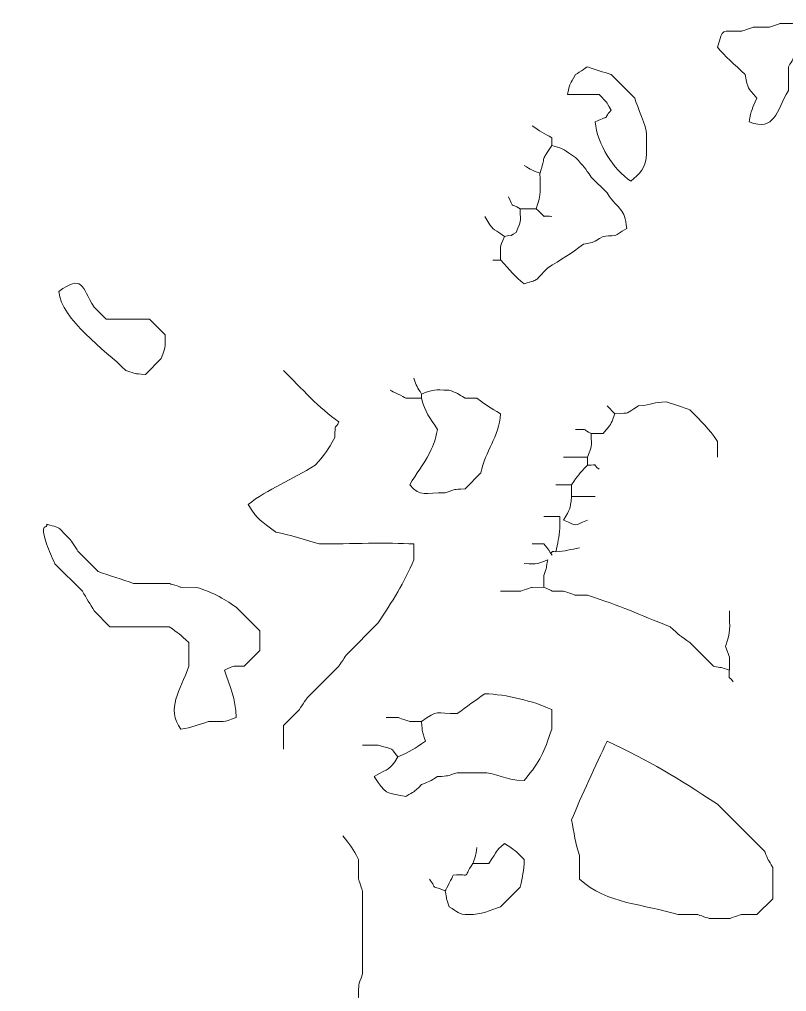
# Model space of a CAD drawing. Header units: millimetres. Extents: x -206 to 205, y -140 to 141.
# Drawn here: x -80.29 to -50.44, y -1.44 to 36.39 of the extents above; entities that cross this region are included whole.
import ezdxf

# ---------------------------------------------------------------- set-up
doc = ezdxf.new("R2010")
doc.units = ezdxf.units.MM
doc.header["$MEASUREMENT"] = 0
doc.layers.add('svg2', color=7, linetype='Continuous')

msp = doc.modelspace()

# ---------------------------------------------------------------- linework, layer by layer
at = {"layer": 'svg2', "lineweight": 9}
for points, knots in [([(-50.0617, 35.158), (-50.1803, 34.8255), (-50.1967, 34.8342), (-50.3685, 34.5442), (-50.3685, 34.5442), (-50.3685, 34.5442), (-50.3685, 33.6235), (-50.3685, 33.6235), (-50.3685, 33.6235), (-50.8591, 32.8029), (-50.8801, 32.0208), (-51.9032, 32.3958), (-51.9032, 32.3958), (-51.8132, 32.8679), (-51.7891, 32.9017), (-51.5962, 33.3161), (-51.5962, 33.3161), (-51.9927, 33.8188), (-51.9241, 33.6107), (-52.0556, 34.2373), (-52.0556, 34.2373), (-52.4674, 34.6485), (-52.8531, 34.9431), (-53.1298, 35.3114), (-53.1298, 35.3114), (-52.9031, 36.0834), (-53.0209, 35.908), (-52.2096, 35.9248), (-52.2096, 35.9248), (-52.2009, 35.9289), (-51.7753, 36.0691), (-51.7492, 36.0788), (-51.7492, 36.0788), (-51.7492, 36.0788), (-51.1359, 36.0788), (-51.1359, 36.0788), (-51.1359, 36.0788), (-51.1266, 36.0824), (-50.701, 36.2231), (-50.6749, 36.2322), (-50.6749, 36.2322), (-50.6749, 36.2322), (-50.2145, 36.2322), (-50.2145, 36.2322), (-50.2145, 36.2322), (-50.2054, 36.2354), (-49.7798, 36.376), (-49.7537, 36.3852), (-49.7537, 36.3852), (-49.3015, 36.2906), (-49.2913, 36.3765), (-49.1404, 36.3852), (-49.1404, 36.3852), (-49.3292, 35.7295), (-49.5271, 35.7034), (-50.0617, 35.158)], [0, 0, 0, 0, 0.0666667, 0.0666667, 0.0666667, 0.0666667, 0.1333333, 0.1333333, 0.1333333, 0.1333333, 0.2, 0.2, 0.2, 0.2, 0.2666667, 0.2666667, 0.2666667, 0.2666667, 0.3333333, 0.3333333, 0.3333333, 0.3333333, 0.4, 0.4, 0.4, 0.4, 0.4666667, 0.4666667, 0.4666667, 0.4666667, 0.5333333, 0.5333333, 0.5333333, 0.5333333, 0.6, 0.6, 0.6, 0.6, 0.6666667, 0.6666667, 0.6666667, 0.6666667, 0.7333333, 0.7333333, 0.7333333, 0.7333333, 0.8, 0.8, 0.8, 0.8, 0.8666667, 0.8666667, 0.8666667, 0.8666667, 1, 1, 1, 1]), ([(-58.6547, 34.2368), (-58.6367, 34.2461), (-58.2198, 34.5274), (-58.1943, 34.5442), (-58.1943, 34.5442), (-57.8874, 34.438), (-57.5805, 34.3433), (-57.273, 34.2368), (-57.273, 34.2368), (-57.273, 34.2368), (-56.3528, 33.3161), (-56.3528, 33.3161), (-56.3528, 33.3161), (-56.2439, 33.002), (-55.8924, 32.1928), (-55.8924, 31.935), (-55.8924, 31.935), (-55.8924, 31.935), (-55.8924, 31.1678), (-55.8924, 31.1678), (-55.8924, 31.1678), (-55.8924, 30.6255), (-56.1758, 30.3498), (-56.5068, 30.0935), (-56.5068, 30.0935), (-57.1712, 30.534), (-57.8224, 31.5529), (-57.8874, 32.3953), (-57.8874, 32.3953), (-57.2199, 32.713), (-57.6455, 32.4087), (-57.273, 32.8563), (-57.273, 32.8563), (-57.5017, 33.2584), (-57.3867, 33.0941), (-57.7334, 33.4697), (-57.7334, 33.4697), (-57.7334, 33.4697), (-58.9617, 33.4697), (-58.9617, 33.4697), (-58.9617, 33.4697), (-58.8506, 34.044), (-58.8747, 33.7781), (-58.6547, 34.2368)], [0, 0, 0, 0, 0.0833333, 0.0833333, 0.0833333, 0.0833333, 0.1666667, 0.1666667, 0.1666667, 0.1666667, 0.25, 0.25, 0.25, 0.25, 0.3333333, 0.3333333, 0.3333333, 0.3333333, 0.4166667, 0.4166667, 0.4166667, 0.4166667, 0.5, 0.5, 0.5, 0.5, 0.5833333, 0.5833333, 0.5833333, 0.5833333, 0.6666667, 0.6666667, 0.6666667, 0.6666667, 0.75, 0.75, 0.75, 0.75, 0.8333333, 0.8333333, 0.8333333, 0.8333333, 1, 1, 1, 1]), ([(-60.3441, 32.2422), (-60.0654, 32.056), (-59.8665, 31.9338), (-59.5769, 31.7819), (-59.5769, 31.7819), (-59.5769, 31.7819), (-59.5769, 31.4749), (-59.5769, 31.4749), (-59.5769, 31.4749), (-59.0244, 31.3281), (-59.1374, 31.3292), (-58.6556, 31.0145), (-58.6556, 31.0145), (-58.3231, 30.6539), (-58.2929, 30.6197), (-58.0422, 30.2473), (-58.0422, 30.2473), (-58.0422, 30.2473), (-57.428, 29.633), (-57.428, 29.633), (-57.428, 29.633), (-56.9573, 28.9372), (-56.7414, 29.0682), (-56.6607, 28.2523), (-56.6607, 28.2523), (-57.257, 27.908), (-56.9021, 27.9971), (-57.5818, 27.9454), (-57.5818, 27.9454), (-58.0434, 27.6727), (-57.8423, 27.7449), (-58.3492, 27.6385), (-58.3492, 27.6385), (-58.8106, 27.2738), (-59.2444, 27.0354), (-59.7299, 26.7177), (-59.7299, 26.7177), (-60.2751, 26.1837), (-59.9942, 26.2926), (-60.6511, 26.1034), (-60.6511, 26.1034), (-61.0137, 26.3776), (-61.1804, 26.6246), (-61.5708, 27.0247)], [0, 0, 0, 0, 0.0833333, 0.0833333, 0.0833333, 0.0833333, 0.1666667, 0.1666667, 0.1666667, 0.1666667, 0.25, 0.25, 0.25, 0.25, 0.3333333, 0.3333333, 0.3333333, 0.3333333, 0.4166667, 0.4166667, 0.4166667, 0.4166667, 0.5, 0.5, 0.5, 0.5, 0.5833333, 0.5833333, 0.5833333, 0.5833333, 0.6666667, 0.6666667, 0.6666667, 0.6666667, 0.75, 0.75, 0.75, 0.75, 0.8333333, 0.8333333, 0.8333333, 0.8333333, 1, 1, 1, 1]), ([(-59.5749, 31.4749), (-60.0122, 30.8621), (-59.8086, 31.1015), (-60.0352, 30.4003), (-60.0352, 30.4003), (-60.356, 30.5173), (-60.3641, 30.526), (-60.65, 30.7077)], [0, 0, 0, 0, 0.3333333, 0.3333333, 0.3333333, 0.3333333, 1, 1, 1, 1]), ([(-61.2643, 29.4798), (-61.0346, 29.0363), (-61.2485, 29.2502), (-60.8039, 29.0199), (-60.8039, 29.0199), (-60.8039, 28.3887), (-60.7539, 28.6235), (-60.9574, 28.0991), (-60.9574, 28.0991), (-61.3911, 27.8624), (-60.8295, 28.0684), (-61.4182, 27.9452), (-61.4182, 27.9452), (-61.9748, 28.3217), (-61.8187, 28.1263), (-62.1856, 28.7129)], [0, 0, 0, 0, 0.2, 0.2, 0.2, 0.2, 0.4, 0.4, 0.4, 0.4, 0.6, 0.6, 0.6, 0.6, 1, 1, 1, 1]), ([(-59.5749, 28.7129), (-60.1401, 28.8009), (-59.6317, 28.5494), (-60.1892, 29.0195), (-60.1892, 29.0195), (-60.1892, 29.0195), (-60.8026, 29.0199), (-60.8026, 29.0199)], [0, 0, 0, 0, 0.3333333, 0.3333333, 0.3333333, 0.3333333, 1, 1, 1, 1]), ([(-61.4171, 27.9452), (-61.6207, 27.4204), (-61.5701, 27.6557), (-61.5701, 27.0244), (-61.5701, 27.0244), (-61.5701, 27.0244), (-61.8764, 27.0244), (-61.8764, 27.0244)], [0, 0, 0, 0, 0.3333333, 0.3333333, 0.3333333, 0.3333333, 1, 1, 1, 1]), ([(-78.7591, 25.7971), (-77.8241, 26.4633), (-77.8757, 26.0156), (-77.3775, 25.1833), (-77.3775, 25.1833), (-77.3775, 25.1833), (-76.9176, 24.7225), (-76.9176, 24.7225), (-76.9176, 24.7225), (-76.9176, 24.7225), (-75.2296, 24.7225), (-75.2296, 24.7225), (-75.2296, 24.7225), (-75.2296, 24.7225), (-74.6147, 24.1086), (-74.6147, 24.1086), (-74.6147, 24.1086), (-74.628, 23.5055), (-74.5928, 23.7296), (-74.7687, 23.1878), (-74.7687, 23.1878), (-74.7687, 23.1878), (-75.382, 22.5741), (-75.382, 22.5741), (-75.382, 22.5741), (-75.91, 22.6155), (-75.6588, 22.5684), (-76.1494, 22.7281), (-76.1494, 22.7281), (-76.953, 23.5306), (-78.6502, 24.6908), (-78.7591, 25.7971)], [0, 0, 0, 0, 0.1111111, 0.1111111, 0.1111111, 0.1111111, 0.2222222, 0.2222222, 0.2222222, 0.2222222, 0.3333333, 0.3333333, 0.3333333, 0.3333333, 0.4444444, 0.4444444, 0.4444444, 0.4444444, 0.5555556, 0.5555556, 0.5555556, 0.5555556, 0.6666667, 0.6666667, 0.6666667, 0.6666667, 0.7777778, 0.7777778, 0.7777778, 0.7777778, 1, 1, 1, 1]), ([(-64.9478, 22.4208), (-64.8308, 22.1001), (-64.8221, 22.0919), (-64.64, 21.8074), (-64.64, 21.8074), (-64.64, 21.8074), (-64.64, 21.6535), (-64.64, 21.6535), (-64.64, 21.6535), (-64.64, 21.6535), (-65.2548, 21.6535), (-65.2548, 21.6535), (-65.2548, 21.6535), (-65.3525, 21.7093), (-65.7623, 21.9046), (-65.8682, 21.9604)], [0, 0, 0, 0, 0.2, 0.2, 0.2, 0.2, 0.4, 0.4, 0.4, 0.4, 0.6, 0.6, 0.6, 0.6, 1, 1, 1, 1]), ([(-64.6391, 21.8073), (-64.0765, 22.0258), (-64.2136, 21.9603), (-63.565, 21.9603), (-63.565, 21.9603), (-63.2325, 21.8407), (-63.2418, 21.8243), (-62.9516, 21.6535), (-62.9516, 21.6535), (-62.9516, 21.6535), (-62.4912, 21.6535), (-62.4912, 21.6535), (-62.4912, 21.6535), (-62.0944, 21.3408), (-61.9788, 21.2841), (-61.5711, 21.0395), (-61.5711, 21.0395), (-61.6411, 20.123), (-62.1557, 19.6017), (-62.3373, 18.7377), (-62.3373, 18.7377), (-62.3373, 18.7377), (-62.9516, 18.1239), (-62.9516, 18.1239), (-62.9516, 18.1239), (-63.478, 18.0824), (-63.2284, 18.1295), (-63.719, 17.9705), (-63.719, 17.9705), (-64.5124, 17.9705), (-64.676, 17.7843), (-65.0995, 18.2779), (-65.0995, 18.2779), (-64.8402, 18.7178), (-64.5784, 19.0462), (-64.3323, 19.505), (-64.3323, 19.505), (-64.1395, 19.9198), (-64.115, 19.953), (-64.0259, 20.4257), (-64.0259, 20.4257), (-64.3196, 20.9234), (-64.5154, 21.0652), (-64.6391, 21.6535)], [0, 0, 0, 0, 0.0833333, 0.0833333, 0.0833333, 0.0833333, 0.1666667, 0.1666667, 0.1666667, 0.1666667, 0.25, 0.25, 0.25, 0.25, 0.3333333, 0.3333333, 0.3333333, 0.3333333, 0.4166667, 0.4166667, 0.4166667, 0.4166667, 0.5, 0.5, 0.5, 0.5, 0.5833333, 0.5833333, 0.5833333, 0.5833333, 0.6666667, 0.6666667, 0.6666667, 0.6666667, 0.75, 0.75, 0.75, 0.75, 0.8333333, 0.8333333, 0.8333333, 0.8333333, 1, 1, 1, 1]), ([(-79.2198, 16.743), (-78.5635, 16.5542), (-78.8443, 16.6633), (-78.2984, 16.1292), (-78.2984, 16.1292), (-78.2877, 16.1113), (-78.008, 15.6944), (-77.992, 15.6683), (-77.992, 15.6683), (-77.992, 15.6683), (-77.2248, 14.9011), (-77.2248, 14.9011), (-77.2248, 14.9011), (-76.7649, 14.7425), (-76.3025, 14.5998), (-75.8427, 14.4412), (-75.8427, 14.4412), (-75.8427, 14.4412), (-74.462, 14.4412), (-74.462, 14.4412), (-74.462, 14.4412), (-74.4533, 14.4371), (-74.0277, 14.2969), (-74.0016, 14.2877), (-74.0016, 14.2877), (-74.0016, 14.2877), (-73.3883, 14.2872), (-73.3883, 14.2872), (-73.3883, 14.2872), (-73.0645, 14.1803), (-72.9223, 14.1214), (-72.6211, 13.9808), (-72.6211, 13.9808), (-72.3259, 13.8264), (-72.1351, 13.7051), (-71.8538, 13.52), (-71.8538, 13.52), (-71.8538, 13.52), (-70.9324, 12.5992), (-70.9324, 12.5992), (-70.9324, 12.5992), (-70.9324, 12.5992), (-70.9324, 11.8319), (-70.9324, 11.8319), (-70.9324, 11.8319), (-70.9324, 11.8319), (-71.5458, 11.2185), (-71.5458, 11.2185), (-71.5458, 11.2185), (-72.1632, 11.2181), (-71.8497, 11.2446), (-72.3141, 11.0645), (-72.3141, 11.0645), (-72.0855, 10.4046), (-71.8696, 9.9724), (-71.8538, 9.2236), (-71.8538, 9.2236), (-72.4159, 9.0047), (-72.2793, 9.0696), (-72.9275, 9.0701), (-72.9275, 9.0701), (-73.331, 8.9304), (-73.5668, 8.8456), (-74.0016, 8.7627), (-74.0016, 8.7627), (-74.5929, 9.5924), (-74.0324, 10.2421), (-73.6947, 11.2181), (-73.6947, 11.2181), (-73.6947, 11.2181), (-73.6947, 12.1388), (-73.6947, 12.1388), (-73.6947, 12.1388), (-74.0553, 12.4713), (-74.0897, 12.5015), (-74.462, 12.7526), (-74.462, 12.7526), (-74.462, 12.7526), (-76.7639, 12.7526), (-76.7639, 12.7526), (-76.7639, 12.7526), (-76.7639, 12.7526), (-77.3772, 13.3664), (-77.3772, 13.3664), (-77.3772, 13.3664), (-77.5353, 13.6329), (-77.679, 13.8687), (-77.838, 14.1338), (-77.838, 14.1338), (-77.838, 14.1338), (-78.9118, 15.2079), (-78.9118, 15.2079), (-78.9118, 15.2079), (-79.0186, 15.4734), (-79.139, 15.7114), (-79.2269, 15.9757), (-79.2269, 15.9757), (-79.5174, 16.8484), (-79.1937, 16.5389), (-79.2198, 16.743)], [0, 0, 0, 0, 0.0384615, 0.0384615, 0.0384615, 0.0384615, 0.0769231, 0.0769231, 0.0769231, 0.0769231, 0.1153846, 0.1153846, 0.1153846, 0.1153846, 0.1538462, 0.1538462, 0.1538462, 0.1538462, 0.1923077, 0.1923077, 0.1923077, 0.1923077, 0.2307692, 0.2307692, 0.2307692, 0.2307692, 0.2692308, 0.2692308, 0.2692308, 0.2692308, 0.3076923, 0.3076923, 0.3076923, 0.3076923, 0.3461538, 0.3461538, 0.3461538, 0.3461538, 0.3846154, 0.3846154, 0.3846154, 0.3846154, 0.4230769, 0.4230769, 0.4230769, 0.4230769, 0.4615385, 0.4615385, 0.4615385, 0.4615385, 0.5, 0.5, 0.5, 0.5, 0.5384615, 0.5384615, 0.5384615, 0.5384615, 0.5769231, 0.5769231, 0.5769231, 0.5769231, 0.6153846, 0.6153846, 0.6153846, 0.6153846, 0.6538462, 0.6538462, 0.6538462, 0.6538462, 0.6923077, 0.6923077, 0.6923077, 0.6923077, 0.7307692, 0.7307692, 0.7307692, 0.7307692, 0.7692308, 0.7692308, 0.7692308, 0.7692308, 0.8076923, 0.8076923, 0.8076923, 0.8076923, 0.8461538, 0.8461538, 0.8461538, 0.8461538, 0.8846154, 0.8846154, 0.8846154, 0.8846154, 0.9230769, 0.9230769, 0.9230769, 0.9230769, 1, 1, 1, 1]), ([(-66.0208, 9.2235), (-66.0208, 9.2235), (-65.5605, 9.2235), (-65.5605, 9.2235), (-65.5605, 9.2235), (-65.5513, 9.2199), (-65.1258, 9.0792), (-65.0997, 9.0695), (-65.0997, 9.0695), (-65.0997, 9.0695), (-64.6393, 9.0701), (-64.6393, 9.0701), (-64.6393, 9.0701), (-63.982, 9.5381), (-64.1119, 9.3769), (-63.2586, 9.3769), (-63.2586, 9.3769), (-62.8899, 9.626), (-62.5533, 9.8951), (-62.1844, 10.1442), (-62.1844, 10.1442), (-61.3542, 10.1264), (-60.281, 9.8583), (-59.5756, 9.5304), (-59.5756, 9.5304), (-59.5756, 9.5304), (-59.5756, 8.7631), (-59.5756, 8.7631), (-59.5756, 8.7631), (-59.8994, 7.8276), (-59.9864, 7.5851), (-60.6499, 6.7676), (-60.6499, 6.7676), (-61.4903, 6.786), (-61.6417, 7.075), (-62.3374, 7.075), (-62.3374, 7.075), (-62.3374, 7.075), (-62.7978, 7.075), (-62.7978, 7.075), (-62.7978, 7.075), (-62.7978, 7.075), (-63.2586, 7.075), (-63.2586, 7.075), (-63.2586, 7.075), (-63.7088, 6.9257), (-63.541, 6.9584), (-64.0259, 6.9216), (-64.0259, 6.9216), (-64.3226, 6.7314), (-64.3226, 6.7446), (-64.6393, 6.6146), (-64.6393, 6.6146), (-64.9999, 6.2546), (-64.8991, 6.3687), (-65.2536, 6.1543), (-65.2536, 6.1543), (-66.0629, 6.3072), (-66.049, 6.2305), (-66.4802, 6.9216), (-66.4802, 6.9216), (-65.8628, 7.2919), (-65.9528, 7.0971), (-65.5605, 7.6889), (-65.5605, 7.6889), (-65.9288, 8.1319), (-65.6193, 7.9043), (-66.3278, 8.1487), (-66.3278, 8.1487), (-66.3278, 8.1487), (-66.9412, 8.1493), (-66.9412, 8.1493)], [0, 0, 0, 0, 0.0526316, 0.0526316, 0.0526316, 0.0526316, 0.1052632, 0.1052632, 0.1052632, 0.1052632, 0.1578947, 0.1578947, 0.1578947, 0.1578947, 0.2105263, 0.2105263, 0.2105263, 0.2105263, 0.2631579, 0.2631579, 0.2631579, 0.2631579, 0.3157895, 0.3157895, 0.3157895, 0.3157895, 0.3684211, 0.3684211, 0.3684211, 0.3684211, 0.4210526, 0.4210526, 0.4210526, 0.4210526, 0.4736842, 0.4736842, 0.4736842, 0.4736842, 0.5263158, 0.5263158, 0.5263158, 0.5263158, 0.5789474, 0.5789474, 0.5789474, 0.5789474, 0.6315789, 0.6315789, 0.6315789, 0.6315789, 0.6842105, 0.6842105, 0.6842105, 0.6842105, 0.7368421, 0.7368421, 0.7368421, 0.7368421, 0.7894737, 0.7894737, 0.7894737, 0.7894737, 0.8421053, 0.8421053, 0.8421053, 0.8421053, 0.8947368, 0.8947368, 0.8947368, 0.8947368, 1, 1, 1, 1]), ([(-64.6391, 9.0696), (-64.6003, 8.5642), (-64.6433, 8.774), (-64.4863, 8.3023), (-64.4863, 8.3023), (-64.939, 8.0062), (-65.0606, 7.8992), (-65.5605, 7.6885)], [0, 0, 0, 0, 0.3333333, 0.3333333, 0.3333333, 0.3333333, 1, 1, 1, 1]), ([(-57.4278, 8.3029), (-55.7424, 7.5187), (-54.7111, 6.8813), (-53.1311, 5.847), (-53.1311, 5.847), (-53.1311, 5.847), (-51.2896, 4.0059), (-51.2896, 4.0059), (-51.2896, 4.0059), (-51.1698, 3.673), (-51.1534, 3.6822), (-50.9816, 3.3917), (-50.9816, 3.3917), (-50.9816, 3.3917), (-50.9816, 2.164), (-50.9816, 2.164), (-50.9816, 2.164), (-50.9816, 2.164), (-51.5964, 1.5507), (-51.5964, 1.5507), (-51.5964, 1.5507), (-51.5964, 1.5507), (-52.2097, 1.5507), (-52.2097, 1.5507), (-52.2097, 1.5507), (-52.2184, 1.547), (-52.644, 1.4064), (-52.6701, 1.3967), (-52.6701, 1.3967), (-52.6701, 1.3967), (-53.4374, 1.3972), (-53.4374, 1.3972), (-53.4374, 1.3972), (-53.4466, 1.4007), (-53.8722, 1.5409), (-53.8983, 1.5507), (-53.8983, 1.5507), (-53.8983, 1.5507), (-54.6656, 1.5507), (-54.6656, 1.5507), (-54.6656, 1.5507), (-55.968, 1.9732), (-57.4329, 1.9451), (-58.502, 2.9318), (-58.502, 2.9318), (-58.502, 2.9318), (-58.502, 3.8525), (-58.502, 3.8525), (-58.502, 3.8525), (-58.6437, 4.2899), (-58.7205, 4.7697), (-58.8084, 5.2337), (-58.8084, 5.2337), (-58.436, 6.1631), (-57.8595, 7.3734), (-57.4278, 8.3029)], [0, 0, 0, 0, 0.0666667, 0.0666667, 0.0666667, 0.0666667, 0.1333333, 0.1333333, 0.1333333, 0.1333333, 0.2, 0.2, 0.2, 0.2, 0.2666667, 0.2666667, 0.2666667, 0.2666667, 0.3333333, 0.3333333, 0.3333333, 0.3333333, 0.4, 0.4, 0.4, 0.4, 0.4666667, 0.4666667, 0.4666667, 0.4666667, 0.5333333, 0.5333333, 0.5333333, 0.5333333, 0.6, 0.6, 0.6, 0.6, 0.6666667, 0.6666667, 0.6666667, 0.6666667, 0.7333333, 0.7333333, 0.7333333, 0.7333333, 0.8, 0.8, 0.8, 0.8, 0.8666667, 0.8666667, 0.8666667, 0.8666667, 1, 1, 1, 1]), ([(-67.7095, 4.6196), (-67.3856, 4.2205), (-67.3269, 4.1315), (-67.0962, 3.6993), (-67.0962, 3.6993), (-67.0962, 3.6993), (-67.0962, 2.9319), (-67.0962, 2.9319), (-67.0962, 2.9319), (-67.0921, 2.9222), (-66.9509, 2.4966), (-66.9422, 2.4711), (-66.9422, 2.4711), (-66.9422, 2.4711), (-66.9422, 1.5504), (-66.9422, 1.5504), (-66.9422, 1.5504), (-66.9422, 1.5504), (-66.9422, -0.1371), (-66.9422, -0.1371), (-66.9422, -0.1371), (-66.9422, -0.1371), (-66.9422, -0.7515), (-66.9422, -0.7515), (-66.9422, -0.7515), (-67.1181, -1.2932), (-67.0828, -1.0686), (-67.0962, -1.6718), (-67.0962, -1.6718), (-67.2526, -1.9388), (-67.3969, -2.1741), (-67.5555, -2.4396), (-67.5555, -2.4396), (-67.8332, -2.6248), (-68.0368, -2.747), (-68.3237, -2.9), (-68.3237, -2.9), (-68.418, -2.9403), (-68.8383, -3.1598), (-68.9371, -3.2064), (-68.9371, -3.2064), (-69.0941, -3.4729), (-69.239, -3.7086), (-69.398, -3.9737), (-69.398, -3.9737), (-69.4088, -4.4519), (-69.4697, -4.6156), (-69.5504, -5.0483), (-69.5504, -5.0483), (-69.4818, -5.3777), (-69.5136, -5.3123), (-69.398, -5.6622), (-69.398, -5.6622), (-69.398, -5.6622), (-69.398, -6.8898), (-69.398, -6.8898), (-69.398, -6.8898), (-69.394, -6.8985), (-69.2527, -7.3241), (-69.244, -7.3502), (-69.244, -7.3502), (-69.244, -7.3502), (-69.244, -8.5774), (-69.244, -8.5774), (-69.244, -8.5774), (-69.3479, -8.8296), (-69.4497, -9.0919), (-69.5504, -9.3452), (-69.5504, -9.3452), (-69.3448, -9.6884), (-69.0911, -9.9881), (-69.0911, -10.4189), (-69.0911, -10.4189), (-69.0911, -10.4189), (-69.0911, -10.5728), (-69.0911, -10.5728), (-69.0911, -10.5728), (-69.0911, -11.0194), (-69.1959, -10.9898), (-69.398, -11.3401), (-69.398, -11.3401), (-70.4026, -11.9422), (-70.5586, -11.7872), (-71.5459, -12.1075), (-71.5459, -12.1075), (-71.5459, -12.1075), (-72.9265, -12.1075), (-72.9265, -12.1075), (-72.9265, -12.1075), (-72.9357, -12.1109), (-73.3623, -12.2512), (-73.3868, -12.2609), (-73.3868, -12.2609), (-73.3868, -12.2609), (-74.4622, -12.2609), (-74.4622, -12.2609), (-74.4622, -12.2609), (-74.4713, -12.2573), (-74.8969, -12.1166), (-74.9215, -12.1075), (-74.9215, -12.1075), (-74.9215, -12.1075), (-76.3037, -12.1075), (-76.3037, -12.1075), (-76.3037, -12.1075), (-76.3124, -12.1038), (-76.7379, -11.9632), (-76.764, -11.9539), (-76.764, -11.9539), (-76.764, -11.9539), (-77.5302, -11.9535), (-77.5302, -11.9535), (-77.5302, -11.9535), (-77.5405, -11.9499), (-77.9661, -11.8098), (-77.9906, -11.8001), (-77.9906, -11.8001), (-77.9906, -11.8001), (-78.6055, -11.8005), (-78.6055, -11.8005), (-78.6055, -11.8005), (-79.6643, -11.4338), (-81.0373, -10.9334), (-82.134, -10.7263), (-82.134, -10.7263), (-82.332, -11.1503), (-82.5039, -11.5447), (-82.7483, -11.9539), (-82.7483, -11.9539), (-82.7663, -11.9632), (-83.1832, -12.2435), (-83.2093, -12.2609), (-83.2093, -12.2609), (-83.8896, -12.2609), (-83.9852, -12.1795), (-84.5898, -12.4139), (-84.5898, -12.4139), (-84.3571, -13.5188), (-83.4118, -14.4753), (-82.8584, -15.4831), (-82.8584, -15.4831), (-82.3417, -16.4263), (-82.0629, -17.612), (-81.5208, -18.5521), (-81.5208, -18.5521), (-81.4767, -19.1216), (-81.3186, -19.6872), (-81.2138, -20.2402), (-81.2138, -20.2402), (-81.3028, -20.7129), (-81.3279, -20.7461), (-81.5208, -21.1614), (-81.5208, -21.1614), (-81.7964, -21.3793), (-81.8543, -21.4342), (-82.134, -21.6214), (-82.134, -21.6214), (-82.8962, -21.6214), (-83.7745, -21.518), (-84.4358, -21.7748), (-84.4358, -21.7748), (-84.6048, -22.1871), (-84.6578, -22.3972), (-84.7438, -22.8495), (-84.7438, -22.8495), (-84.7438, -22.8495), (-85.3572, -23.4633), (-85.3572, -23.4633), (-85.3572, -23.4633), (-85.3572, -23.4633), (-86.4309, -23.4633), (-86.4309, -23.4633), (-86.4309, -23.4633), (-86.728, -23.273), (-86.728, -23.2858), (-87.0457, -23.1565), (-87.0457, -23.1565), (-87.0457, -23.1565), (-88.4264, -21.7753), (-88.4264, -21.7753), (-88.4264, -21.7753), (-89.0699, -21.761), (-89.1644, -21.6357), (-89.8079, -21.6214), (-89.8079, -21.6214), (-90.2616, -21.2024), (-90.5743, -20.9983), (-91.0346, -20.5476), (-91.0346, -20.5476), (-91.6464, -20.5476), (-91.0796, -20.5731), (-91.4955, -20.3942), (-91.4955, -20.3942), (-91.763, -20.0551), (-91.9558, -19.9292), (-91.9558, -19.4735), (-91.9558, -19.4735), (-91.9558, -19.4735), (-91.9558, -19.0131), (-91.9558, -19.0131), (-91.9558, -19.0131), (-91.7533, -18.3864), (-91.6903, -17.7736), (-91.4955, -17.171), (-91.4955, -17.171), (-91.4955, -17.171), (-91.4955, -16.5577), (-91.4955, -16.5577), (-91.4955, -16.5577), (-91.4955, -16.5577), (-91.4955, -14.5628), (-91.4955, -14.5628), (-91.4955, -14.5628), (-91.4955, -14.2958), (-91.5732, -14.1781), (-91.6494, -13.949), (-91.6494, -13.949), (-91.6494, -13.949), (-92.4168, -13.1812), (-92.4168, -13.1812), (-92.4168, -13.1812), (-92.985, -12.997), (-92.8551, -13.0282), (-93.4905, -13.0282), (-93.4905, -13.0282), (-93.6812, -13.4716), (-93.6004, -13.0839), (-93.6433, -13.642), (-93.6433, -13.642), (-94.1519, -14.4907), (-94.4578, -15.2303), (-95.025, -16.0973), (-95.025, -16.0973), (-95.025, -16.0973), (-95.7924, -16.8646), (-95.7924, -16.8646), (-95.7924, -16.8646), (-96.266, -17.168), (-95.9683, -16.945), (-96.2532, -17.325)], [0, 0, 0, 0, 0.0163934, 0.0163934, 0.0163934, 0.0163934, 0.0327869, 0.0327869, 0.0327869, 0.0327869, 0.0491803, 0.0491803, 0.0491803, 0.0491803, 0.0655738, 0.0655738, 0.0655738, 0.0655738, 0.0819672, 0.0819672, 0.0819672, 0.0819672, 0.0983607, 0.0983607, 0.0983607, 0.0983607, 0.1147541, 0.1147541, 0.1147541, 0.1147541, 0.1311475, 0.1311475, 0.1311475, 0.1311475, 0.147541, 0.147541, 0.147541, 0.147541, 0.1639344, 0.1639344, 0.1639344, 0.1639344, 0.1803279, 0.1803279, 0.1803279, 0.1803279, 0.1967213, 0.1967213, 0.1967213, 0.1967213, 0.2131148, 0.2131148, 0.2131148, 0.2131148, 0.2295082, 0.2295082, 0.2295082, 0.2295082, 0.2459016, 0.2459016, 0.2459016, 0.2459016, 0.2622951, 0.2622951, 0.2622951, 0.2622951, 0.2786885, 0.2786885, 0.2786885, 0.2786885, 0.295082, 0.295082, 0.295082, 0.295082, 0.3114754, 0.3114754, 0.3114754, 0.3114754, 0.3278689, 0.3278689, 0.3278689, 0.3278689, 0.3442623, 0.3442623, 0.3442623, 0.3442623, 0.3606557, 0.3606557, 0.3606557, 0.3606557, 0.3770492, 0.3770492, 0.3770492, 0.3770492, 0.3934426, 0.3934426, 0.3934426, 0.3934426, 0.4098361, 0.4098361, 0.4098361, 0.4098361, 0.4262295, 0.4262295, 0.4262295, 0.4262295, 0.442623, 0.442623, 0.442623, 0.442623, 0.4590164, 0.4590164, 0.4590164, 0.4590164, 0.4754098, 0.4754098, 0.4754098, 0.4754098, 0.4918033, 0.4918033, 0.4918033, 0.4918033, 0.5081967, 0.5081967, 0.5081967, 0.5081967, 0.5245902, 0.5245902, 0.5245902, 0.5245902, 0.5409836, 0.5409836, 0.5409836, 0.5409836, 0.557377, 0.557377, 0.557377, 0.557377, 0.5737705, 0.5737705, 0.5737705, 0.5737705, 0.5901639, 0.5901639, 0.5901639, 0.5901639, 0.6065574, 0.6065574, 0.6065574, 0.6065574, 0.6229508, 0.6229508, 0.6229508, 0.6229508, 0.6393443, 0.6393443, 0.6393443, 0.6393443, 0.6557377, 0.6557377, 0.6557377, 0.6557377, 0.6721311, 0.6721311, 0.6721311, 0.6721311, 0.6885246, 0.6885246, 0.6885246, 0.6885246, 0.704918, 0.704918, 0.704918, 0.704918, 0.7213115, 0.7213115, 0.7213115, 0.7213115, 0.7377049, 0.7377049, 0.7377049, 0.7377049, 0.7540984, 0.7540984, 0.7540984, 0.7540984, 0.7704918, 0.7704918, 0.7704918, 0.7704918, 0.7868852, 0.7868852, 0.7868852, 0.7868852, 0.8032787, 0.8032787, 0.8032787, 0.8032787, 0.8196721, 0.8196721, 0.8196721, 0.8196721, 0.8360656, 0.8360656, 0.8360656, 0.8360656, 0.852459, 0.852459, 0.852459, 0.852459, 0.8688525, 0.8688525, 0.8688525, 0.8688525, 0.8852459, 0.8852459, 0.8852459, 0.8852459, 0.9016393, 0.9016393, 0.9016393, 0.9016393, 0.9180328, 0.9180328, 0.9180328, 0.9180328, 0.9344262, 0.9344262, 0.9344262, 0.9344262, 0.9508197, 0.9508197, 0.9508197, 0.9508197, 0.9672131, 0.9672131, 0.9672131, 0.9672131, 1, 1, 1, 1])]:
    msp.add_open_spline(points, degree=3, knots=knots, dxfattribs=at)
msp.add_open_spline([(-60.1892, 29.0192), (-59.9555, 29.6244), (-60.0363, 29.7205), (-60.0363, 30.4003)], degree=3, dxfattribs=at)
at = {"layer": 'svg2', "color": 1, "lineweight": 9}
for points, knots in [([(-70.0112, 7.9961), (-70.0112, 7.9961), (-70.0112, 8.9168), (-70.0112, 8.9168), (-70.0112, 8.9168), (-70.0112, 8.9168), (-69.3969, 9.5302), (-69.3969, 9.5302), (-69.3969, 9.5302), (-69.3876, 9.5481), (-69.1069, 9.965), (-69.0899, 9.9905), (-69.0899, 9.9905), (-69.0899, 9.9905), (-67.8623, 11.2187), (-67.8623, 11.2187), (-67.8623, 11.2187), (-67.852, 11.2367), (-67.5722, 11.6525), (-67.5554, 11.6786), (-67.5554, 11.6786), (-67.5554, 11.6786), (-66.3287, 12.9068), (-66.3287, 12.9068), (-66.3287, 12.9068), (-65.8003, 13.714), (-65.2995, 14.4818), (-64.9471, 15.3616), (-64.9471, 15.3616), (-64.9471, 15.3616), (-64.9471, 15.976), (-64.9471, 15.976), (-64.9471, 15.976), (-65.9338, 16.0389), (-67.4356, 15.976), (-68.6305, 15.976), (-68.6305, 15.976), (-69.1201, 16.1345), (-69.8133, 16.3407), (-70.3182, 16.4358), (-70.3182, 16.4358), (-70.9043, 16.9121), (-70.9785, 16.8338), (-71.3918, 17.5105), (-71.3918, 17.5105), (-70.6286, 18.1126), (-69.6614, 18.4707), (-68.7835, 19.0451), (-68.7835, 19.0451), (-68.3227, 19.5439), (-68.3318, 19.591), (-68.0163, 20.1188), (-68.0163, 20.1188), (-68.0163, 20.7111), (-67.987, 20.4201), (-67.8623, 20.7327), (-67.8623, 20.7327), (-68.6255, 21.2483), (-69.3186, 22.0355), (-70.0112, 22.7281)], [0, 0, 0, 0, 0.0625, 0.0625, 0.0625, 0.0625, 0.125, 0.125, 0.125, 0.125, 0.1875, 0.1875, 0.1875, 0.1875, 0.25, 0.25, 0.25, 0.25, 0.3125, 0.3125, 0.3125, 0.3125, 0.375, 0.375, 0.375, 0.375, 0.4375, 0.4375, 0.4375, 0.4375, 0.5, 0.5, 0.5, 0.5, 0.5625, 0.5625, 0.5625, 0.5625, 0.625, 0.625, 0.625, 0.625, 0.6875, 0.6875, 0.6875, 0.6875, 0.75, 0.75, 0.75, 0.75, 0.8125, 0.8125, 0.8125, 0.8125, 0.875, 0.875, 0.875, 0.875, 1, 1, 1, 1]), ([(-53.1298, 19.3516), (-53.1298, 19.3516), (-53.1298, 19.9655), (-53.1298, 19.9655), (-53.1298, 19.9655), (-53.4905, 20.498), (-53.7232, 20.7118), (-54.2051, 21.1931), (-54.2051, 21.1931), (-54.3119, 21.2305), (-55.0752, 21.5), (-55.1248, 21.4995), (-55.1248, 21.4995), (-55.6445, 21.4995), (-55.6435, 21.389), (-56.199, 21.3466), (-56.199, 21.3466), (-56.7955, 21.0028), (-56.441, 21.0913), (-57.1203, 21.0397), (-57.1203, 21.0397), (-57.3397, 20.504), (-57.2072, 20.7347), (-57.5807, 20.2723), (-57.5807, 20.2723), (-57.5807, 20.2723), (-58.0415, 20.2723), (-58.0415, 20.2723)], [0, 0, 0, 0, 0.125, 0.125, 0.125, 0.125, 0.25, 0.25, 0.25, 0.25, 0.375, 0.375, 0.375, 0.375, 0.5, 0.5, 0.5, 0.5, 0.625, 0.625, 0.625, 0.625, 0.75, 0.75, 0.75, 0.75, 1, 1, 1, 1]), ([(-58.1942, 19.3516), (-57.9906, 19.8765), (-58.0412, 19.6411), (-58.0412, 20.2723), (-58.0412, 20.2723), (-58.3951, 20.4427), (-58.1072, 20.4263), (-58.6545, 20.4263)], [0, 0, 0, 0, 0.3333333, 0.3333333, 0.3333333, 0.3333333, 1, 1, 1, 1]), ([(-57.7335, 18.8915), (-58.0522, 19.0896), (-57.6799, 19.0451), (-58.1939, 19.0451), (-58.1939, 19.0451), (-58.1939, 19.0451), (-58.1939, 19.3514), (-58.1939, 19.3514), (-58.1939, 19.3514), (-58.1939, 19.3514), (-59.1152, 19.3514), (-59.1152, 19.3514)], [0, 0, 0, 0, 0.25, 0.25, 0.25, 0.25, 0.5, 0.5, 0.5, 0.5, 1, 1, 1, 1]), ([(-58.1942, 16.8964), (-58.7988, 16.6615), (-58.5109, 16.6615), (-59.1154, 16.8964), (-59.1154, 16.8964), (-58.8673, 17.3783), (-58.8628, 17.2611), (-58.8085, 17.8172), (-58.8085, 17.8172), (-58.8085, 17.8172), (-58.8085, 18.2776), (-58.8085, 18.2776), (-58.8085, 18.2776), (-58.8085, 18.2776), (-59.4219, 18.2776), (-59.4219, 18.2776)], [0, 0, 0, 0, 0.2, 0.2, 0.2, 0.2, 0.4, 0.4, 0.4, 0.4, 0.6, 0.6, 0.6, 0.6, 1, 1, 1, 1]), ([(-59.8836, 17.0497), (-59.8836, 17.0497), (-59.2702, 17.0497), (-59.2702, 17.0497), (-59.2702, 17.0497), (-59.2702, 17.0497), (-59.2702, 16.5899), (-59.2702, 16.5899), (-59.2702, 16.5899), (-59.2702, 16.2216), (-59.3592, 16.0088), (-59.4232, 15.6686), (-59.4232, 15.6686), (-59.8667, 15.7649), (-59.2303, 15.1495), (-59.8836, 15.975), (-59.8836, 15.975), (-59.8836, 15.975), (-60.3439, 15.975), (-60.3439, 15.975)], [0, 0, 0, 0, 0.1666667, 0.1666667, 0.1666667, 0.1666667, 0.3333333, 0.3333333, 0.3333333, 0.3333333, 0.5, 0.5, 0.5, 0.5, 0.6666667, 0.6666667, 0.6666667, 0.6666667, 1, 1, 1, 1]), ([(-60.6499, 15.2085), (-60.0196, 15.2085), (-60.2545, 15.1577), (-59.7296, 15.3619), (-59.7296, 15.3619), (-59.7986, 15.032), (-59.7664, 15.0974), (-59.8826, 14.7481), (-59.8826, 14.7481), (-59.8826, 14.7481), (-59.8826, 14.2877), (-59.8826, 14.2877), (-59.8826, 14.2877), (-59.8826, 14.2877), (-60.3429, 14.2872), (-60.3429, 14.2872), (-60.3429, 14.2872), (-60.3522, 14.2837), (-60.7778, 14.1435), (-60.8039, 14.1338), (-60.8039, 14.1338), (-60.8039, 14.1338), (-61.5711, 14.1338), (-61.5711, 14.1338)], [0, 0, 0, 0, 0.1428571, 0.1428571, 0.1428571, 0.1428571, 0.2857143, 0.2857143, 0.2857143, 0.2857143, 0.4285714, 0.4285714, 0.4285714, 0.4285714, 0.5714286, 0.5714286, 0.5714286, 0.5714286, 0.7142857, 0.7142857, 0.7142857, 0.7142857, 1, 1, 1, 1]), ([(-52.6692, 13.3667), (-52.6703, 12.6868), (-52.5885, 12.5901), (-52.8232, 11.986), (-52.8232, 11.986), (-52.6191, 11.4602), (-52.6703, 11.6954), (-52.6703, 11.0648), (-52.6703, 11.0648), (-53.0309, 11.1948), (-52.9578, 11.1502), (-53.2836, 11.2182), (-53.2836, 11.2182), (-53.2836, 11.2182), (-54.2048, 12.1394), (-54.2048, 12.1394), (-54.2048, 12.1394), (-54.5783, 12.3891), (-54.6125, 12.4209), (-54.9721, 12.7528), (-54.9721, 12.7528), (-56.2049, 13.248), (-56.8853, 13.5564), (-58.1943, 13.9805), (-58.1943, 13.9805), (-58.1943, 13.9805), (-58.6547, 13.9805), (-58.6547, 13.9805), (-58.6547, 13.9805), (-58.6638, 13.9841), (-59.0894, 14.1248), (-59.1155, 14.1339), (-59.1155, 14.1339), (-59.7319, 14.1339), (-59.4188, 14.1074), (-59.8828, 14.2879)], [0, 0, 0, 0, 0.1, 0.1, 0.1, 0.1, 0.2, 0.2, 0.2, 0.2, 0.3, 0.3, 0.3, 0.3, 0.4, 0.4, 0.4, 0.4, 0.5, 0.5, 0.5, 0.5, 0.6, 0.6, 0.6, 0.6, 0.7, 0.7, 0.7, 0.7, 0.8, 0.8, 0.8, 0.8, 1, 1, 1, 1]), ([(-62.4911, 4.1592), (-62.5413, 3.8435), (-62.5362, 3.8462), (-62.6451, 3.5453), (-62.6451, 3.5453), (-62.6451, 3.5453), (-62.0317, 3.5459), (-62.0317, 3.5459), (-62.0317, 3.5459), (-61.6241, 4.1008), (-61.8486, 3.954), (-61.4169, 4.3131), (-61.4169, 4.3131), (-60.9817, 4.0502), (-61.0456, 4.0855), (-60.6496, 3.6993), (-60.6496, 3.6993), (-60.6609, 3.2205), (-60.7218, 3.0574), (-60.8036, 2.6251), (-60.8036, 2.6251), (-60.8036, 2.6251), (-61.5709, 1.8573), (-61.5709, 1.8573), (-61.5709, 1.8573), (-61.9807, 1.7155), (-62.3254, 1.5504), (-62.7991, 1.5504), (-62.7991, 1.5504), (-63.2457, 1.5504), (-63.2155, 1.6552), (-63.5664, 1.8578), (-63.5664, 1.8578), (-63.7008, 2.2343), (-63.6512, 2.1207), (-63.7188, 2.4716), (-63.7188, 2.4716), (-64.3915, 2.7468), (-64.0007, 2.4859), (-64.3336, 2.9319)], [0, 0, 0, 0, 0.0909091, 0.0909091, 0.0909091, 0.0909091, 0.1818182, 0.1818182, 0.1818182, 0.1818182, 0.2727273, 0.2727273, 0.2727273, 0.2727273, 0.3636364, 0.3636364, 0.3636364, 0.3636364, 0.4545455, 0.4545455, 0.4545455, 0.4545455, 0.5454545, 0.5454545, 0.5454545, 0.5454545, 0.6363636, 0.6363636, 0.6363636, 0.6363636, 0.7272727, 0.7272727, 0.7272727, 0.7272727, 0.8181818, 0.8181818, 0.8181818, 0.8181818, 1, 1, 1, 1]), ([(-62.646, 3.5447), (-63.0895, 2.891), (-62.6512, 3.1596), (-63.4133, 3.0849), (-63.4133, 3.0849), (-63.4532, 2.9907), (-63.6731, 2.5693), (-63.7203, 2.471)], [0, 0, 0, 0, 0.3333333, 0.3333333, 0.3333333, 0.3333333, 1, 1, 1, 1])]:
    msp.add_open_spline(points, degree=3, knots=knots, dxfattribs=at)
for points in [[(-57.1212, 21.0395), (-57.1212, 21.0395), (-57.428, 21.3469), (-57.428, 21.3469)], [(-58.1942, 19.0449), (-58.5256, 18.6853), (-58.5578, 18.6515), (-58.8075, 18.2776)], [(-57.8884, 17.817), (-57.8884, 17.817), (-58.8087, 17.817), (-58.8087, 17.817)], [(-58.5019, 15.8229), (-58.8435, 15.7585), (-59.0584, 15.697), (-59.423, 15.6695)], [(-52.5174, 10.6047), (-52.7153, 10.9229), (-52.6714, 10.5505), (-52.6714, 11.0645)]]:
    msp.add_open_spline(points, degree=3, dxfattribs=at)

doc.saveas('drawing.dxf')
